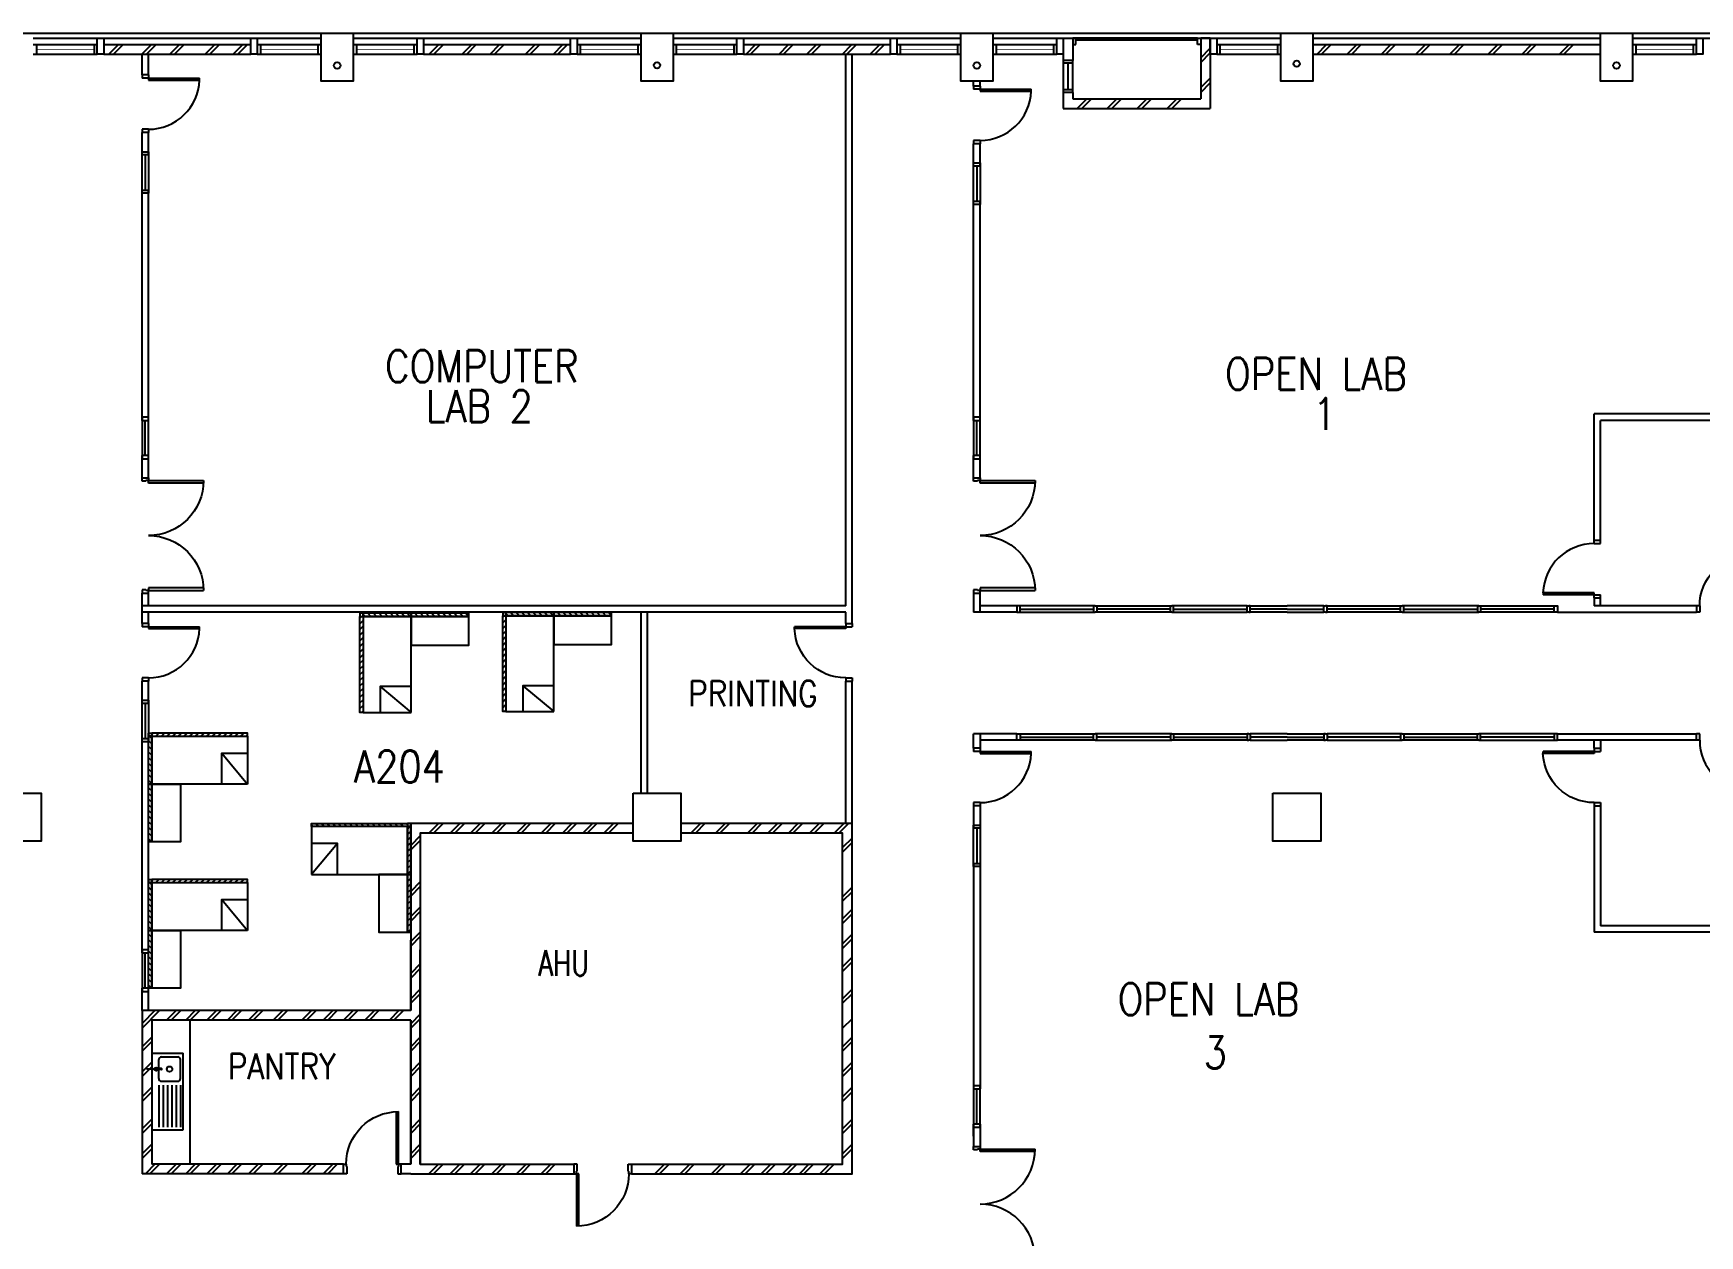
# Model space of a CAD drawing. Extents: x 1845062 to 1967303, y -845223 to -764674.
# Drawn here: x 1906165 to 1932215, y -783468 to -764674 of the extents above; entities that cross this region are included whole.
import ezdxf
from ezdxf.enums import TextEntityAlignment as Align

# ---------------------------------------------------------------- set-up
doc = ezdxf.new("R2010")
doc.units = 0
doc.header["$LTSCALE"] = 12
doc.header["$MEASUREMENT"] = 0
doc.layers.get('0').update_dxf_attribs({"linetype": 'CONTINUOUS'})
for name, color, linetype in [('-SPR TEXT', 2, 'CONTINUOUS'), ('BO', 7, 'CONTINUOUS'), ('BTH-FX', 5, 'CONTINUOUS'), ('COL', 3, 'CONTINUOUS'), ('DOOR', 5, 'CONTINUOUS'), ('DR', 7, 'CONTINUOUS'), ('FURN', 1, 'CONTINUOUS'), ('hatch', 7, 'CONTINUOUS'), ('LINE', 7, 'CONTINUOUS'), ('partition', 7, 'CONTINUOUS'), ('RWDP', 145, 'CONTINUOUS'), ('stair', 7, 'CONTINUOUS'), ('T50', 4, 'CONTINUOUS'), ('WALL', 2, 'CONTINUOUS'), ('WIN', 5, 'CONTINUOUS')]:
    doc.layers.add(name, color=color, linetype=linetype)
doc.styles.add('ROMANS', font='romans')

# ---------------------------------------------------------------- blocks, each defined once
blk = doc.blocks.new('FG')
at = {"layer": 'LINE', "linetype": 'Continuous'}
for points in [[(0, 0), (50, 0), (50, 100), (0, 100)], [(600, 0), (650, 0), (650, 100), (600, 100)]]:
    blk.add_lwpolyline(points, close=True, dxfattribs=at)
at = {"layer": 'LINE', "color": 5, "linetype": 'Continuous'}
for points in [[(600, 100), (50, 100)], [(50, 0), (600, 0)]]:
    blk.add_lwpolyline(points, dxfattribs=at)
at = {"layer": 'LINE', "color": 1, "linetype": 'Continuous'}
blk.add_lwpolyline([(50, 50), (600, 50)], dxfattribs=at)
blk = doc.blocks.new('D900')
at = {"layer": 'DOOR', "color": 7}
for p, q in [((50, 100), (50, 899)), ((80, 899), (50, 899)), ((80, 100), (80, 899)), ((0, 100), (0, 0)), ((0, 100), (50, 100)), ((0, 0), (50, 0)), ((50, 100), (50, 0)), ((50, 100), (80, 100)), ((850, 100), (850, 0)), ((850, 100), (900, 100)), ((850, 0), (900, 0)), ((900, 100), (900, 0))]:
    blk.add_line(p, q, dxfattribs=at)
blk.add_arc((50, 100), 800, 0, 87.8509, dxfattribs=at)
blk = doc.blocks.new('SINK-SGL')
at = {"layer": 'BTH-FX', "color": 7}
for p, q in [((0, 493), (0, 0)), ((695, 382), (42, 382)), ((695, 314), (42, 314)), ((758, 340), (758, 85)), ((801, 382), (940, 382)), ((940, 340), (940, 401)), ((957, 340), (957, 401)), ((957, 382), (1097, 382)), ((1140, 340), (1140, 85)), ((1200, 493), (1200, 0)), ((0, 0), (1200, 0)), ((695, 246), (42, 246)), ((695, 178), (42, 178)), ((695, 110), (42, 110)), ((695, 42), (42, 42)), ((801, 42), (1097, 42))]:
    blk.add_line(p, q, dxfattribs=at)
for centre, radius in [((949, 425), 25.5), ((949, 213), 42.5)]:
    blk.add_circle(centre, radius, dxfattribs=at)
for centre, radius, start, end in [((801, 340), 42.5, 90, 180), ((949, 340), 8.5, 180, 0), ((1097, 340), 42.5, 0, 90), ((801, 85), 42.5, 180, 270), ((1097, 85), 42.5, 270, 0)]:
    blk.add_arc(centre, radius, start, end, dxfattribs=at)
blk = doc.blocks.new('D1800-A')
at = {"layer": 'DR'}
for p, q in [((0, 0), (100, 0)), ((0, -50), (0, 0)), ((100, 0), (100, -40)), ((60, -50), (0, -50)), ((100, -40), (60, -40)), ((60, -40), (60, -50)), ((100, -40), (960, -40)), ((100, -80), (100, -40)), ((959, -80), (100, -80)), ((60, -1750), (0, -1750)), ((0, -1750), (0, -1800)), ((0, -1800), (100, -1800)), ((60, -1760), (60, -1750)), ((100, -1760), (60, -1760)), ((959, -1720), (100, -1720)), ((100, -1720), (100, -1760)), ((100, -1760), (960, -1760)), ((100, -1800), (100, -1760))]:
    blk.add_line(p, q, dxfattribs=at)
for centre, start, end in [((100, -40), 270.0001, 0), ((100, -1760), 0, 90)]:
    blk.add_arc(centre, 860, start, end, dxfattribs=at)
blk = doc.blocks.new('DR-900-B')
at = {"layer": 'DR'}
for p, q in [((0, 900), (-150, 900)), ((-150, 900), (-150, 860)), ((-150, 860), (-110, 860)), ((-110, 860), (-110, 850)), ((-110, 850), (0, 850)), ((0, 850), (0, 900)), ((-150, 40), (-970, 40)), ((-969, 80), (-150, 80)), ((-150, 80), (-150, 40)), ((-150, 40), (-110, 40)), ((-150, 0), (-150, 40)), ((0, 0), (-150, 0)), ((-110, 50), (0, 50)), ((-110, 40), (-110, 50)), ((0, 50), (0, 0))]:
    blk.add_line(p, q, dxfattribs=at)
blk.add_arc((-150, 40), 820, 90, 180, dxfattribs=at)

msp = doc.modelspace()

# ---------------------------------------------------------------- hatches: boundary and pattern name
at = {"layer": 'FURN', "linetype": 'Continuous'}
h = msp.add_hatch(dxfattribs=at)
h.set_pattern_fill('ANSI31', color=0, scale=500, angle=-270, style=0)
h.set_pattern_definition([(45, (2238411.275, -2432141.855), (44.1941739, -44.1941738), [])])
h.paths.add_polyline_path([(1911320.9, -775290.3), (1911270.9, -775290.3), (1911270.9, -773790.3), (1911320.9, -773790.3)])
h = msp.add_hatch(dxfattribs=at)
h.set_pattern_fill('ANSI31', color=0, scale=500, angle=-270, style=0)
h.set_pattern_definition([(135, (1584241.88, -2432499.27), (-44.1941738, -44.1941739), [])])
h.paths.add_polyline_path([(1911320.9, -773790.3), (1911320.9, -773740.3), (1912070.9, -773740.3), (1912070.9, -773790.3)])
h = msp.add_hatch(dxfattribs=at)
h.set_pattern_fill('ANSI31', color=0, scale=500, angle=-270, style=0)
h.set_pattern_definition([(135, (1584505.81, -2432647.58), (-44.1941738, -44.1941739), [])])
h.paths.add_polyline_path([(1912970.9, -773740.3), (1912970.9, -773790.3), (1912070.9, -773790.3), (1912070.9, -773740.3)])
h = msp.add_hatch(dxfattribs=at)
h.set_pattern_fill('ANSI31', color=0, scale=500, angle=-270, style=0)
h.set_pattern_definition([(45, (2240643.957, -2432128.5), (44.1941739, -44.1941738), [])])
h.paths.add_polyline_path([(1913553.6, -775277), (1913503.6, -775277), (1913503.6, -773777), (1913553.6, -773777)])
h = msp.add_hatch(dxfattribs=at)
h.set_pattern_fill('ANSI31', color=0, scale=500, angle=-270, style=0)
h.set_pattern_definition([(135, (1586474.565, -2432485.91), (-44.1941738, -44.1941739), [])])
h.paths.add_polyline_path([(1913553.6, -773777), (1913553.6, -773727), (1914303.6, -773727), (1914303.6, -773777)])
h = msp.add_hatch(dxfattribs=at)
h.set_pattern_fill('ANSI31', color=0, scale=500, angle=-270, style=0)
h.set_pattern_definition([(135, (1586738.495, -2432634.226), (-44.1941738, -44.1941739), [])])
h.paths.add_polyline_path([(1915203.6, -773727), (1915203.6, -773777), (1914303.6, -773777), (1914303.6, -773727)])
h = msp.add_hatch(dxfattribs=at)
h.set_pattern_fill('ANSI31', color=0, scale=500, angle=-360, style=0)
h.set_pattern_definition([(135, (3566723.634, -448582.424), (44.1941738, 44.1941739), [])])
h.paths.add_polyline_path([(1908014.7, -775661.5), (1907964.7, -775661.5), (1907964.7, -776411.5), (1908014.7, -776411.5)])
h = msp.add_hatch(dxfattribs=at)
h.set_pattern_fill('ANSI31', color=0, scale=500, angle=-360, style=0)
h.set_pattern_definition([(225, (3566366.22, -1102751.816), (44.1941739, -44.1941738), [])])
h.paths.add_polyline_path([(1909514.7, -775661.5), (1909514.7, -775611.5), (1908014.7, -775611.5), (1908014.7, -775661.5)])
h = msp.add_hatch(dxfattribs=at)
h.set_pattern_fill('ANSI31', color=0, scale=500, angle=-360, style=0)
h.set_pattern_definition([(135, (3566871.947, -448846.354), (44.1941738, 44.1941739), [])])
h.paths.add_polyline_path([(1907964.7, -777311.5), (1908014.7, -777311.5), (1908014.7, -776411.5), (1907964.7, -776411.5)])
h = msp.add_hatch(dxfattribs=at)
h.set_pattern_fill('ANSI31', color=0, scale=500, angle=-360, style=0)
h.set_pattern_definition([(315, (253663.146, -1104164.46), (-44.1941739, -44.1941738), [])])
h.paths.add_polyline_path([(1910514.7, -777074.1), (1910514.7, -777024.1), (1912014.7, -777024.1), (1912014.7, -777074.1)])
h = msp.add_hatch(dxfattribs=at)
h.set_pattern_fill('ANSI31', color=0, scale=500, angle=-360, style=0)
h.set_pattern_definition([(45, (253305.73, -449995.066), (-44.1941738, 44.1941739), [])])
h.paths.add_polyline_path([(1912014.7, -777074.1), (1912064.7, -777074.1), (1912064.7, -777824.1), (1912014.7, -777824.1)])
h = msp.add_hatch(dxfattribs=at)
h.set_pattern_fill('ANSI31', color=0, scale=500, angle=-360, style=0)
h.set_pattern_definition([(45, (253157.42, -450258.996), (-44.1941738, 44.1941739), [])])
h.paths.add_polyline_path([(1912064.7, -778724.1), (1912014.7, -778724.1), (1912014.7, -777824.1), (1912064.7, -777824.1)])
h = msp.add_hatch(dxfattribs=at)
h.set_pattern_fill('ANSI31', color=0, scale=500, angle=-360, style=0)
h.set_pattern_definition([(135, (3566723.633, -450870.066), (44.1941738, 44.1941739), [])])
h.paths.add_polyline_path([(1908014.7, -777949.1), (1907964.7, -777949.1), (1907964.7, -778699.1), (1908014.7, -778699.1)])
h = msp.add_hatch(dxfattribs=at)
h.set_pattern_fill('ANSI31', color=0, scale=500, angle=-360, style=0)
h.set_pattern_definition([(225, (3566366.22, -1105039.46), (44.1941739, -44.1941738), [])])
h.paths.add_polyline_path([(1909514.7, -777949.1), (1909514.7, -777899.1), (1908014.7, -777899.1), (1908014.7, -777949.1)])
h = msp.add_hatch(dxfattribs=at)
h.set_pattern_fill('ANSI31', color=0, scale=500, angle=-360, style=0)
h.set_pattern_definition([(135, (3566871.946, -451133.996), (44.1941738, 44.1941739), [])])
h.paths.add_polyline_path([(1907964.7, -779599.1), (1908014.7, -779599.1), (1908014.7, -778699.1), (1907964.7, -778699.1)])

# ---------------------------------------------------------------- linework, layer by layer
at = {"layer": '-SPR TEXT', "color": 0, "linetype": 'Continuous'}
msp.add_line((1908176.2, -780864.2), (1907933.8, -780864.2), dxfattribs=at)
at = {"color": 0}
for p, q in [((1906164.7, -764749.1), (1910664.7, -764749.1)), ((1911164.7, -764749.1), (1915664.7, -764749.1)), ((1916164.7, -764749.1), (1920664.7, -764749.1)), ((1921164.7, -764749.1), (1925664.7, -764749.1)), ((1921164.7, -764749.1), (1925664.7, -764749.1)), ((1924364.7, -764749.1), (1922464.7, -764749.1)), ((1924364.7, -764779.1), (1922464.7, -764779.1)), ((1926164.7, -764749.1), (1930664.7, -764749.1)), ((1931164.7, -764749.1), (1935664.7, -764749.1)), ((1908614.7, -782349.1), (1908614.7, -780099.1))]:
    msp.add_line(p, q, dxfattribs=at)
at = {"layer": 'BO', "color": 0, "linetype": 'Continuous'}
for p, q in [((1922739.7, -773724.1), (1922764.7, -773724.1)), ((1922789.7, -773724.1), (1922764.7, -773724.1)), ((1928739.7, -773724.1), (1928764.7, -773724.1)), ((1928789.7, -773724.1), (1928764.7, -773724.1)), ((1922739.7, -775624.1), (1922764.7, -775624.1)), ((1922789.7, -775624.1), (1922764.7, -775624.1)), ((1928739.7, -775624.1), (1928764.7, -775624.1)), ((1928789.7, -775624.1), (1928764.7, -775624.1))]:
    msp.add_line(p, q, dxfattribs=at)
at = {"layer": 'COL', "color": 0}
for points in [[(1911164.7, -764674.1), (1911164.7, -765424.1), (1910664.7, -765424.1), (1910664.7, -764674.1)], [(1916164.7, -764674.1), (1916164.7, -765424.1), (1915664.7, -765424.1), (1915664.7, -764674.1)], [(1921164.7, -764674.1), (1921164.7, -765424.1), (1920664.7, -765424.1), (1920664.7, -764674.1)], [(1926164.7, -764674.1), (1926164.7, -765424.1), (1925664.7, -765424.1), (1925664.7, -764674.1)], [(1931164.7, -764674.1), (1931164.7, -765424.1), (1930664.7, -765424.1), (1930664.7, -764674.1)], [(1905539.7, -776549.1), (1906289.7, -776549.1), (1906289.7, -777299.1), (1905539.7, -777299.1)], [(1915539.7, -776549.1), (1916289.7, -776549.1), (1916289.7, -777299.1), (1915539.7, -777299.1)], [(1925539.7, -776549.1), (1926289.7, -776549.1), (1926289.7, -777299.1), (1925539.7, -777299.1)]]:
    msp.add_lwpolyline(points, close=True, dxfattribs=at)
at = {"layer": 'DR', "color": 0}
for p, q in [((1907864.7, -766574.1), (1907864.7, -766224.1)), ((1907964.7, -766574.1), (1907964.7, -766224.1)), ((1920864.7, -766749.1), (1920864.7, -766399.1)), ((1920964.7, -766749.1), (1920964.7, -766399.1)), ((1907864.7, -770724.1), (1907864.7, -767124.1)), ((1907964.7, -770724.1), (1907964.7, -767124.1)), ((1920864.7, -770724.1), (1920864.7, -767299.1)), ((1920964.7, -770724.1), (1920964.7, -767299.1)), ((1934664.7, -770624.1), (1930564.7, -770624.1)), ((1930564.7, -772599.1), (1930564.7, -770624.1)), ((1934564.7, -770724.1), (1930664.7, -770724.1)), ((1930664.7, -772649.1), (1930664.7, -770724.1)), ((1907864.7, -771624.1), (1907864.7, -771274.1)), ((1907964.7, -771624.1), (1907964.7, -771274.1)), ((1920864.7, -771624.1), (1920864.7, -771274.1)), ((1920964.7, -771624.1), (1920964.7, -771274.1)), ((1918864.7, -773624.1), (1907864.7, -773624.1)), ((1918864.7, -773624.1), (1914207.8, -773624.1)), ((1921539.7, -773624.1), (1920964.7, -773624.1)), ((1932164.7, -773624.1), (1930564.7, -773624.1)), ((1930664.7, -773624.1), (1930664.7, -773499.1)), ((1918864.7, -773724.1), (1907864.7, -773724.1)), ((1918864.7, -773724.1), (1914207.8, -773724.1)), ((1921539.7, -773724.1), (1920864.7, -773724.1)), ((1929989.7, -773724.1), (1932164.7, -773724.1)), ((1921539.7, -775624.1), (1920864.7, -775624.1)), ((1921539.7, -775724.1), (1920964.7, -775724.1)), ((1929989.7, -775624.1), (1932164.7, -775624.1)), ((1932164.7, -775724.1), (1929989.7, -775724.1)), ((1930664.7, -775724.1), (1930664.7, -775849.1)), ((1932164.7, -775724.1), (1930664.7, -775724.1)), ((1920864.7, -776749.1), (1920864.7, -777099.1)), ((1920964.7, -776749.1), (1920964.7, -777099.1)), ((1930564.7, -776749.1), (1930564.7, -778724.1)), ((1930664.7, -776699.1), (1930664.7, -778624.1)), ((1920864.7, -777649.1), (1920864.7, -781174.1)), ((1920964.7, -777649.1), (1920964.7, -781174.1)), ((1935539.7, -778624.1), (1930664.7, -778624.1)), ((1935639.7, -778724.1), (1930564.7, -778724.1)), ((1920864.7, -781724.1), (1920864.7, -782074.1)), ((1920964.7, -781724.1), (1920964.7, -782074.1))]:
    msp.add_line(p, q, dxfattribs=at)
for points in [[(1915664.7, -776549.1), (1915664.7, -773724.1)], [(1915764.7, -776549.1), (1915764.7, -773724.1)], [(1918864.7, -777024.1), (1918864.7, -774799.1)], [(1918964.7, -777024.1), (1918964.7, -774799.1)]]:
    msp.add_lwpolyline(points, dxfattribs=at)
at = {"layer": 'FURN', "color": 0, "linetype": 'Continuous'}
for p, q in [((1911585.9, -774886.3), (1912070.9, -775290.3)), ((1913818.6, -774873), (1914303.6, -775277)), ((1909110.7, -775926.5), (1909514.7, -776411.5)), ((1910918.7, -777339.1), (1910514.7, -777824.1)), ((1909110.7, -778214.1), (1909514.7, -778699.1))]:
    msp.add_line(p, q, dxfattribs=at)
for points in [[(1911320.9, -773790.3), (1911320.9, -773740.3), (1911270.9, -773740.3), (1911270.9, -773790.3)], [(1911320.9, -775290.3), (1911270.9, -775290.3), (1911270.9, -773790.3), (1911320.9, -773790.3)], [(1912070.9, -773790.3), (1912070.9, -773740.3), (1911320.9, -773740.3), (1911320.9, -773790.3)], [(1912070.9, -775290.3), (1912070.9, -773790.3), (1911320.9, -773790.3), (1911320.9, -775290.3)], [(1912970.9, -773790.3), (1912970.9, -773740.3), (1912070.9, -773740.3), (1912070.9, -773790.3)], [(1912070.9, -774240.3), (1912970.9, -774240.3), (1912970.9, -773790.3), (1912070.9, -773790.3)], [(1913553.6, -773777), (1913553.6, -773727), (1913503.6, -773727), (1913503.6, -773777)], [(1913553.6, -775277), (1913503.6, -775277), (1913503.6, -773777), (1913553.6, -773777)], [(1914303.6, -773777), (1914303.6, -773727), (1913553.6, -773727), (1913553.6, -773777)], [(1914303.6, -775277), (1914303.6, -773777), (1913553.6, -773777), (1913553.6, -775277)], [(1915203.6, -773777), (1915203.6, -773727), (1914303.6, -773727), (1914303.6, -773777)], [(1914303.6, -774227), (1915203.6, -774227), (1915203.6, -773777), (1914303.6, -773777)], [(1912070.9, -775290.3), (1912070.9, -774886.3), (1911585.9, -774886.3), (1911585.9, -775290.3)], [(1914303.6, -775277), (1914303.6, -774873), (1913818.6, -774873), (1913818.6, -775277)], [(1908014.7, -775661.5), (1907964.7, -775661.5), (1907964.7, -775611.5), (1908014.7, -775611.5)], [(1908014.7, -776411.5), (1907964.7, -776411.5), (1907964.7, -775661.5), (1908014.7, -775661.5)], [(1909514.7, -775661.5), (1909514.7, -775611.5), (1908014.7, -775611.5), (1908014.7, -775661.5)], [(1909514.7, -776411.5), (1908014.7, -776411.5), (1908014.7, -775661.5), (1909514.7, -775661.5)], [(1909514.7, -776411.5), (1909110.7, -776411.5), (1909110.7, -775926.5), (1909514.7, -775926.5)], [(1908014.7, -777311.5), (1907964.7, -777311.5), (1907964.7, -776411.5), (1908014.7, -776411.5)], [(1908464.7, -776411.5), (1908464.7, -777311.5), (1908014.7, -777311.5), (1908014.7, -776411.5)], [(1910514.7, -777074.1), (1910514.7, -777024.1), (1912014.7, -777024.1), (1912014.7, -777074.1)], [(1912014.7, -777074.1), (1912064.7, -777074.1), (1912064.7, -777024.1), (1912014.7, -777024.1)], [(1910514.7, -777824.1), (1912014.7, -777824.1), (1912014.7, -777074.1), (1910514.7, -777074.1)], [(1912014.7, -777824.1), (1912064.7, -777824.1), (1912064.7, -777074.1), (1912014.7, -777074.1)], [(1910514.7, -777824.1), (1910918.7, -777824.1), (1910918.7, -777339.1), (1910514.7, -777339.1)], [(1911564.7, -777824.1), (1911564.7, -778724.1), (1912014.7, -778724.1), (1912014.7, -777824.1)], [(1912014.7, -778724.1), (1912064.7, -778724.1), (1912064.7, -777824.1), (1912014.7, -777824.1)], [(1908014.7, -777949.1), (1907964.7, -777949.1), (1907964.7, -777899.1), (1908014.7, -777899.1)], [(1908014.7, -778699.1), (1907964.7, -778699.1), (1907964.7, -777949.1), (1908014.7, -777949.1)], [(1909514.7, -777949.1), (1909514.7, -777899.1), (1908014.7, -777899.1), (1908014.7, -777949.1)], [(1909514.7, -778699.1), (1908014.7, -778699.1), (1908014.7, -777949.1), (1909514.7, -777949.1)], [(1909514.7, -778699.1), (1909110.7, -778699.1), (1909110.7, -778214.1), (1909514.7, -778214.1)], [(1908014.7, -779599.1), (1907964.7, -779599.1), (1907964.7, -778699.1), (1908014.7, -778699.1)], [(1908464.7, -778699.1), (1908464.7, -779599.1), (1908014.7, -779599.1), (1908014.7, -778699.1)]]:
    msp.add_lwpolyline(points, close=True, dxfattribs=at)
at = {"layer": 'hatch', "color": 0}
for p, q in [((1907347.4, -764999.1), (1907497.4, -764849.1)), ((1907419.1, -764999.1), (1907569.1, -764849.1)), ((1907862.6, -764999.1), (1908012.6, -764849.1)), ((1907934.3, -764999.1), (1908084.3, -764849.1)), ((1908298.5, -764999.1), (1908448.5, -764849.1)), ((1908370.2, -764999.1), (1908520.2, -764849.1)), ((1908853.3, -764999.1), (1909003.3, -764849.1)), ((1908925, -764999.1), (1909075, -764849.1)), ((1909289.2, -764999.1), (1909439.2, -764849.1)), ((1909360.9, -764999.1), (1909510.9, -764849.1)), ((1912353.1, -764999.1), (1912503.1, -764849.1)), ((1912424.7, -764999.1), (1912574.7, -764849.1)), ((1912868.3, -764999.1), (1913018.3, -764849.1)), ((1912939.9, -764999.1), (1913089.9, -764849.1)), ((1913304.2, -764999.1), (1913454.2, -764849.1)), ((1913375.8, -764999.1), (1913525.8, -764849.1)), ((1913859, -764999.1), (1914009, -764849.1)), ((1913930.6, -764999.1), (1914080.6, -764849.1)), ((1914294.9, -764999.1), (1914444.9, -764849.1)), ((1914366.5, -764999.1), (1914516.5, -764849.1)), ((1917306.6, -764999.1), (1917456.6, -764849.1)), ((1917378.3, -764999.1), (1917528.3, -764849.1)), ((1917821.8, -764999.1), (1917971.8, -764849.1)), ((1917893.4, -764999.1), (1918043.4, -764849.1)), ((1918257.7, -764999.1), (1918407.7, -764849.1)), ((1918329.3, -764999.1), (1918479.3, -764849.1)), ((1918812.5, -764999.1), (1918962.5, -764849.1)), ((1918884.1, -764999.1), (1919034.1, -764849.1)), ((1919248.4, -764999.1), (1919398.4, -764849.1)), ((1919320.1, -764999.1), (1919470.1, -764849.1)), ((1924414.7, -765055.1), (1924564.7, -764905.1)), ((1924414.7, -765129.4), (1924564.7, -764979.4)), ((1926233.3, -764999.1), (1926383.3, -764849.1)), ((1926304.9, -764999.1), (1926454.9, -764849.1)), ((1926702.8, -764999.1), (1926852.8, -764849.1)), ((1926774.4, -764999.1), (1926924.4, -764849.1)), ((1927238.2, -764999.1), (1927388.2, -764849.1)), ((1927309.9, -764999.1), (1927459.9, -764849.1)), ((1927778.4, -764999.1), (1927928.4, -764849.1)), ((1927850.1, -764999.1), (1928000.1, -764849.1)), ((1928307.9, -764999.1), (1928457.9, -764849.1)), ((1928379.5, -764999.1), (1928529.5, -764849.1)), ((1928908.1, -764999.1), (1929058.1, -764849.1)), ((1928979.7, -764999.1), (1929129.7, -764849.1)), ((1929437.5, -764999.1), (1929587.5, -764849.1)), ((1929509.1, -764999.1), (1929659.1, -764849.1)), ((1930022, -764999.1), (1930172, -764849.1)), ((1930093.6, -764999.1), (1930243.6, -764849.1)), ((1924414.7, -765523.3), (1924564.7, -765373.3)), ((1924414.7, -765597.6), (1924564.7, -765447.6)), ((1922483.3, -765849.1), (1922633.3, -765699.1)), ((1922554.9, -765849.1), (1922704.9, -765699.1)), ((1922952.8, -765849.1), (1923102.8, -765699.1)), ((1923024.4, -765849.1), (1923174.4, -765699.1)), ((1923422.3, -765849.1), (1923572.3, -765699.1)), ((1923493.9, -765849.1), (1923643.9, -765699.1)), ((1923891.8, -765849.1), (1924041.8, -765699.1)), ((1923963.5, -765849.1), (1924113.5, -765699.1)), ((1912499, -777024.1), (1912349, -777174.1)), ((1912570.7, -777024.1), (1912420.7, -777174.1)), ((1912831, -777024.1), (1912681, -777174.1)), ((1912902.7, -777024.1), (1912752.7, -777174.1)), ((1913150, -777024.1), (1913000, -777174.1)), ((1913221.7, -777024.1), (1913071.7, -777174.1)), ((1913482, -777024.1), (1913332, -777174.1)), ((1913553.7, -777024.1), (1913403.7, -777174.1)), ((1913867, -777024.1), (1913717, -777174.1)), ((1913938.7, -777024.1), (1913788.7, -777174.1)), ((1914252.7, -777024.1), (1914102.7, -777174.1)), ((1914324.3, -777024.1), (1914174.3, -777174.1)), ((1914584.7, -777024.1), (1914434.7, -777174.1)), ((1914656.3, -777024.1), (1914506.3, -777174.1)), ((1914903.7, -777024.1), (1914753.7, -777174.1)), ((1914975.3, -777024.1), (1914825.3, -777174.1)), ((1915235.7, -777024.1), (1915085.7, -777174.1)), ((1915307.3, -777024.1), (1915157.3, -777174.1)), ((1916592.7, -777024.1), (1916442.7, -777174.1)), ((1916664.4, -777024.1), (1916514.4, -777174.1)), ((1916977.7, -777024.1), (1916827.7, -777174.1)), ((1917049.4, -777024.1), (1916899.4, -777174.1)), ((1917478.8, -777024.1), (1917328.8, -777174.1)), ((1917550.4, -777024.1), (1917400.4, -777174.1)), ((1917799.8, -777024.1), (1917649.8, -777174.1)), ((1917871.4, -777024.1), (1917721.4, -777174.1)), ((1918118.8, -777024.1), (1917968.8, -777174.1)), ((1918190.4, -777024.1), (1918040.4, -777174.1)), ((1918450.8, -777024.1), (1918300.8, -777174.1)), ((1918522.4, -777024.1), (1918372.4, -777174.1)), ((1918835.8, -777024.1), (1918685.8, -777174.1)), ((1918907.4, -777024.1), (1918757.4, -777174.1)), ((1912214.7, -777217.4), (1912064.7, -777367.4)), ((1912214.7, -777289), (1912064.7, -777439)), ((1918964.7, -777253.1), (1918814.7, -777403.1)), ((1918964.7, -777324.7), (1918814.7, -777474.7)), ((1912214.7, -777937.8), (1912064.7, -778087.8)), ((1912214.7, -778009.5), (1912064.7, -778159.5)), ((1918964.7, -778019.6), (1918814.7, -778169.6)), ((1918964.7, -778091.2), (1918814.7, -778241.2)), ((1912214.7, -778330.8), (1912064.7, -778480.8)), ((1918964.7, -778366), (1918814.7, -778516)), ((1912214.7, -778402.5), (1912064.7, -778552.5)), ((1918964.7, -778437.7), (1918814.7, -778587.7)), ((1912214.7, -778722.3), (1912064.7, -778872.3)), ((1912214.7, -778793.9), (1912064.7, -778943.9)), ((1918964.7, -778757.5), (1918814.7, -778907.5)), ((1918964.7, -778829.1), (1918814.7, -778979.1)), ((1918964.7, -779116), (1918814.7, -779266)), ((1912214.7, -779221), (1912064.7, -779371)), ((1912214.7, -779292.6), (1912064.7, -779442.6)), ((1918964.7, -779187.7), (1918814.7, -779337.7)), ((1912214.7, -779614), (1912064.7, -779764)), ((1918964.7, -779614), (1918814.7, -779764)), ((1912214.7, -779685.6), (1912064.7, -779835.6)), ((1918964.7, -779685.6), (1918814.7, -779835.6)), ((1908066.4, -779949.1), (1907864.7, -780150.9)), ((1908138.1, -779949.1), (1907864.7, -780222.5)), ((1908398.4, -779949.1), (1908248.4, -780099.1)), ((1908470.1, -779949.1), (1908320.1, -780099.1)), ((1908696.8, -779949.1), (1908546.8, -780099.1)), ((1908768.4, -779949.1), (1908618.4, -780099.1)), ((1909028.8, -779949.1), (1908878.8, -780099.1)), ((1909100.4, -779949.1), (1908950.4, -780099.1)), ((1909347.8, -779949.1), (1909197.8, -780099.1)), ((1909419.4, -779949.1), (1909269.4, -780099.1)), ((1909679.8, -779949.1), (1909529.8, -780099.1)), ((1909751.4, -779949.1), (1909601.4, -780099.1)), ((1910064.8, -779949.1), (1909914.8, -780099.1)), ((1910136.4, -779949.1), (1909986.4, -780099.1)), ((1910513.1, -779949.1), (1910363.1, -780099.1)), ((1910584.7, -779949.1), (1910434.7, -780099.1)), ((1910845.1, -779949.1), (1910695.1, -780099.1)), ((1910916.7, -779949.1), (1910766.7, -780099.1)), ((1911164.1, -779949.1), (1911014.1, -780099.1)), ((1911235.7, -779949.1), (1911085.7, -780099.1)), ((1911496.1, -779949.1), (1911346.1, -780099.1)), ((1911567.7, -779949.1), (1911417.7, -780099.1)), ((1911881.1, -779949.1), (1911731.1, -780099.1)), ((1911952.7, -779949.1), (1911802.7, -780099.1)), ((1912214.7, -780005.5), (1912064.7, -780155.5)), ((1912214.7, -780077.1), (1912064.7, -780227.1)), ((1918964.7, -780077.1), (1918814.7, -780227.1)), ((1908014.7, -780364), (1907864.7, -780514)), ((1908014.7, -780435.6), (1907864.7, -780585.6)), ((1912214.7, -780364), (1912064.7, -780514)), ((1912214.7, -780435.6), (1912064.7, -780585.6)), ((1918964.7, -780364), (1918814.7, -780514)), ((1918964.7, -780435.6), (1918814.7, -780585.6)), ((1908014.7, -780757), (1907864.7, -780907)), ((1908014.7, -780828.6), (1907864.7, -780978.6)), ((1912214.7, -780757), (1912064.7, -780907)), ((1912214.7, -780828.6), (1912064.7, -780978.6)), ((1918964.7, -780757), (1918814.7, -780907)), ((1918964.7, -780828.6), (1918814.7, -780978.6)), ((1908014.7, -781148.5), (1907864.7, -781298.5)), ((1908014.7, -781220.1), (1907864.7, -781370.1)), ((1912214.7, -781148.5), (1912064.7, -781298.5)), ((1912214.7, -781220.1), (1912064.7, -781370.1)), ((1918964.7, -781148.5), (1918814.7, -781298.5)), ((1918964.7, -781220.1), (1918814.7, -781370.1)), ((1908014.7, -781648), (1907864.7, -781798)), ((1908014.7, -781719.6), (1907864.7, -781869.6)), ((1912214.7, -781648), (1912064.7, -781798)), ((1912214.7, -781719.6), (1912064.7, -781869.6)), ((1918964.7, -781648), (1918814.7, -781798)), ((1918964.7, -781719.6), (1918814.7, -781869.6)), ((1908014.7, -782039.5), (1907864.7, -782189.5)), ((1908014.7, -782111.1), (1907864.7, -782261.1)), ((1912214.7, -782039.5), (1912064.7, -782189.5)), ((1912214.7, -782111.1), (1912064.7, -782261.1)), ((1918964.7, -782039.5), (1918814.7, -782189.5)), ((1918964.7, -782111.1), (1918814.7, -782261.1)), ((1908066.4, -782349.1), (1907916.4, -782499.1)), ((1908138.1, -782349.1), (1907988.1, -782499.1)), ((1908398.4, -782349.1), (1908248.4, -782499.1)), ((1908470.1, -782349.1), (1908320.1, -782499.1)), ((1908696.8, -782349.1), (1908546.8, -782499.1)), ((1908768.4, -782349.1), (1908618.4, -782499.1)), ((1909028.8, -782349.1), (1908878.8, -782499.1)), ((1909100.4, -782349.1), (1908950.4, -782499.1)), ((1909347.8, -782349.1), (1909197.8, -782499.1)), ((1909419.4, -782349.1), (1909269.4, -782499.1)), ((1909679.8, -782349.1), (1909529.8, -782499.1)), ((1909751.4, -782349.1), (1909601.4, -782499.1)), ((1910064.8, -782349.1), (1909914.8, -782499.1)), ((1910136.4, -782349.1), (1909986.4, -782499.1)), ((1910513.1, -782349.1), (1910363.1, -782499.1)), ((1910584.7, -782349.1), (1910434.7, -782499.1)), ((1910845.1, -782349.1), (1910695.1, -782499.1)), ((1910916.7, -782349.1), (1910766.7, -782499.1)), ((1912499, -782349.1), (1912349, -782499.1)), ((1912570.7, -782349.1), (1912420.7, -782499.1)), ((1912831, -782349.1), (1912681, -782499.1)), ((1912902.7, -782349.1), (1912752.7, -782499.1)), ((1913150, -782349.1), (1913000, -782499.1)), ((1913221.7, -782349.1), (1913071.7, -782499.1)), ((1913482, -782349.1), (1913332, -782499.1)), ((1913553.7, -782349.1), (1913403.7, -782499.1)), ((1913867, -782349.1), (1913717, -782499.1)), ((1913938.7, -782349.1), (1913788.7, -782499.1)), ((1914252.7, -782349.1), (1914102.7, -782499.1)), ((1914324.3, -782349.1), (1914174.3, -782499.1)), ((1916031, -782349.1), (1915881, -782499.1)), ((1916102.6, -782349.1), (1915952.6, -782499.1)), ((1916425.4, -782349.1), (1916275.4, -782499.1)), ((1916497.1, -782349.1), (1916347.1, -782499.1)), ((1916915.1, -782349.1), (1916765.1, -782499.1)), ((1916986.7, -782349.1), (1916836.7, -782499.1)), ((1917371, -782349.1), (1917221, -782499.1)), ((1917442.7, -782349.1), (1917292.7, -782499.1)), ((1917693, -782349.1), (1917543, -782499.1)), ((1917764.7, -782349.1), (1917614.7, -782499.1)), ((1918029, -782349.1), (1917879, -782499.1)), ((1918100.7, -782349.1), (1917950.7, -782499.1)), ((1918290, -782349.1), (1918140, -782499.1)), ((1918361.7, -782349.1), (1918211.7, -782499.1)), ((1918612, -782349.1), (1918462, -782499.1)), ((1918683.7, -782349.1), (1918533.7, -782499.1))]:
    msp.add_line(p, q, dxfattribs=at)
at = {"layer": 'LINE', "color": 0, "linetype": 'Continuous'}
for p, q in [((1895164.7, -764674.1), (1961664.7, -764674.1)), ((1907864.7, -764999.1), (1907964.7, -764999.1))]:
    msp.add_line(p, q, dxfattribs=at)
for points in [[(1921539.7, -773724.1), (1921589.7, -773724.1), (1921589.7, -773624.1), (1921539.7, -773624.1)], [(1929989.7, -773724.1), (1929939.7, -773724.1), (1929939.7, -773624.1), (1929989.7, -773624.1)], [(1921539.7, -775624.1), (1921589.7, -775624.1), (1921589.7, -775724.1), (1921539.7, -775724.1)], [(1929989.7, -775624.1), (1929939.7, -775624.1), (1929939.7, -775724.1), (1929989.7, -775724.1)]]:
    msp.add_lwpolyline(points, close=True, dxfattribs=at)
for points in [[(1922739.7, -773624.1), (1921589.7, -773624.1)], [(1921589.7, -773674.1), (1922739.7, -773674.1)], [(1922764.7, -773624.1), (1922739.7, -773624.1), (1922739.7, -773724.1), (1922764.7, -773724.1)], [(1922764.7, -773624.1), (1922789.7, -773624.1), (1922789.7, -773724.1), (1922764.7, -773724.1)], [(1922789.7, -773624.1), (1923939.7, -773624.1)], [(1923939.7, -773674.1), (1922789.7, -773674.1)], [(1923964.7, -773724.1), (1923939.7, -773724.1), (1923939.7, -773624.1), (1923964.7, -773624.1)], [(1923964.7, -773724.1), (1923989.7, -773724.1), (1923989.7, -773624.1), (1923964.7, -773624.1)], [(1925139.7, -773624.1), (1923989.7, -773624.1)], [(1923989.7, -773674.1), (1925139.7, -773674.1)], [(1925164.7, -773724.1), (1925139.7, -773724.1), (1925139.7, -773624.1), (1925164.7, -773624.1)], [(1925164.7, -773724.1), (1925189.7, -773724.1), (1925189.7, -773624.1), (1925164.7, -773624.1)], [(1925189.7, -773624.1), (1925764.7, -773624.1)], [(1925764.7, -773674.1), (1925189.7, -773674.1)], [(1926339.7, -773624.1), (1925764.7, -773624.1)], [(1925764.7, -773674.1), (1926339.7, -773674.1)], [(1926364.7, -773724.1), (1926339.7, -773724.1), (1926339.7, -773624.1), (1926364.7, -773624.1)], [(1926364.7, -773724.1), (1926389.7, -773724.1), (1926389.7, -773624.1), (1926364.7, -773624.1)], [(1926389.7, -773624.1), (1927539.7, -773624.1)], [(1927539.7, -773674.1), (1926389.7, -773674.1)], [(1927564.7, -773724.1), (1927539.7, -773724.1), (1927539.7, -773624.1), (1927564.7, -773624.1)], [(1927564.7, -773724.1), (1927589.7, -773724.1), (1927589.7, -773624.1), (1927564.7, -773624.1)], [(1928739.7, -773624.1), (1927589.7, -773624.1)], [(1927589.7, -773674.1), (1928739.7, -773674.1)], [(1928764.7, -773624.1), (1928739.7, -773624.1), (1928739.7, -773724.1), (1928764.7, -773724.1)], [(1928764.7, -773624.1), (1928789.7, -773624.1), (1928789.7, -773724.1), (1928764.7, -773724.1)], [(1928789.7, -773624.1), (1929939.7, -773624.1)], [(1929939.7, -773674.1), (1928789.7, -773674.1)], [(1921589.7, -773724.1), (1922739.7, -773724.1)], [(1923939.7, -773724.1), (1922789.7, -773724.1)], [(1923989.7, -773724.1), (1925139.7, -773724.1)], [(1925764.7, -773724.1), (1925189.7, -773724.1)], [(1925764.7, -773724.1), (1926339.7, -773724.1)], [(1927539.7, -773724.1), (1926389.7, -773724.1)], [(1927589.7, -773724.1), (1928739.7, -773724.1)], [(1929939.7, -773724.1), (1928789.7, -773724.1)], [(1921589.7, -775624.1), (1922739.7, -775624.1)], [(1921589.7, -775674.1), (1922739.7, -775674.1)], [(1922739.7, -775724.1), (1921589.7, -775724.1)], [(1922764.7, -775724.1), (1922739.7, -775724.1), (1922739.7, -775624.1), (1922764.7, -775624.1)], [(1922764.7, -775724.1), (1922789.7, -775724.1), (1922789.7, -775624.1), (1922764.7, -775624.1)], [(1923939.7, -775624.1), (1922789.7, -775624.1)], [(1923939.7, -775674.1), (1922789.7, -775674.1)], [(1922789.7, -775724.1), (1923939.7, -775724.1)], [(1923964.7, -775624.1), (1923939.7, -775624.1), (1923939.7, -775724.1), (1923964.7, -775724.1)], [(1923964.7, -775624.1), (1923989.7, -775624.1), (1923989.7, -775724.1), (1923964.7, -775724.1)], [(1923989.7, -775624.1), (1925139.7, -775624.1)], [(1923989.7, -775674.1), (1925139.7, -775674.1)], [(1925139.7, -775724.1), (1923989.7, -775724.1)], [(1925164.7, -775624.1), (1925139.7, -775624.1), (1925139.7, -775724.1), (1925164.7, -775724.1)], [(1925164.7, -775624.1), (1925189.7, -775624.1), (1925189.7, -775724.1), (1925164.7, -775724.1)], [(1925764.7, -775624.1), (1925189.7, -775624.1)], [(1925764.7, -775674.1), (1925189.7, -775674.1)], [(1925189.7, -775724.1), (1925764.7, -775724.1)], [(1925764.7, -775624.1), (1926339.7, -775624.1)], [(1925764.7, -775674.1), (1926339.7, -775674.1)], [(1926339.7, -775724.1), (1925764.7, -775724.1)], [(1926364.7, -775624.1), (1926339.7, -775624.1), (1926339.7, -775724.1), (1926364.7, -775724.1)], [(1926364.7, -775624.1), (1926389.7, -775624.1), (1926389.7, -775724.1), (1926364.7, -775724.1)], [(1927539.7, -775624.1), (1926389.7, -775624.1)], [(1927539.7, -775674.1), (1926389.7, -775674.1)], [(1926389.7, -775724.1), (1927539.7, -775724.1)], [(1927564.7, -775624.1), (1927539.7, -775624.1), (1927539.7, -775724.1), (1927564.7, -775724.1)], [(1927564.7, -775624.1), (1927589.7, -775624.1), (1927589.7, -775724.1), (1927564.7, -775724.1)], [(1927589.7, -775624.1), (1928739.7, -775624.1)], [(1927589.7, -775674.1), (1928739.7, -775674.1)], [(1928739.7, -775724.1), (1927589.7, -775724.1)], [(1928764.7, -775724.1), (1928739.7, -775724.1), (1928739.7, -775624.1), (1928764.7, -775624.1)], [(1928764.7, -775724.1), (1928789.7, -775724.1), (1928789.7, -775624.1), (1928764.7, -775624.1)], [(1929939.7, -775624.1), (1928789.7, -775624.1)], [(1929939.7, -775674.1), (1928789.7, -775674.1)], [(1928789.7, -775724.1), (1929939.7, -775724.1)]]:
    msp.add_lwpolyline(points, dxfattribs=at)
at = {"layer": 'partition', "color": 0}
for p, q in [((1907864.7, -765324.1), (1907864.7, -764999.1)), ((1907964.7, -765324.1), (1907964.7, -764999.1)), ((1918864.7, -773624.1), (1918864.7, -764999.1)), ((1918964.7, -773724.1), (1918964.7, -764999.1)), ((1920864.7, -765499.1), (1920864.7, -765424.1)), ((1920964.7, -765499.1), (1920964.7, -765424.1)), ((1907864.7, -773899.1), (1907864.7, -773424.1)), ((1907964.7, -773624.1), (1907964.7, -773424.1)), ((1920964.7, -773724.1), (1920964.7, -773424.1)), ((1907864.7, -773899.1), (1907864.7, -773749.1)), ((1907964.7, -773899.1), (1907964.7, -773724.1)), ((1918864.7, -773899.1), (1918864.7, -773724.1)), ((1918964.7, -773899.1), (1918964.7, -773724.1)), ((1907864.7, -775798.9), (1907864.7, -774799.1)), ((1907864.7, -775149.1), (1907864.7, -774799.1)), ((1907964.7, -775149.1), (1907964.7, -774799.1)), ((1907864.7, -779049.1), (1907864.7, -775699.1)), ((1907964.7, -779049.1), (1907964.7, -775699.1)), ((1920964.7, -775624.1), (1920964.7, -775849.1)), ((1907864.7, -779949.1), (1907864.7, -779599.1)), ((1907964.7, -779949.1), (1907964.7, -779599.1)), ((1920964.7, -781724.1), (1920964.7, -781915.1))]:
    msp.add_line(p, q, dxfattribs=at)
at = {"layer": 'partition', "color": 0, "linetype": 'Continuous'}
for p, q in [((1918864.7, -764999.1), (1918964.7, -764999.1)), ((1920864.7, -773424.1), (1920864.7, -773724.1)), ((1930564.7, -773499.1), (1930564.7, -773624.1)), ((1920864.7, -775849.1), (1920864.7, -775624.1)), ((1930564.7, -775849.1), (1930564.7, -775724.1)), ((1920864.7, -781915.1), (1920864.7, -781724.1))]:
    msp.add_line(p, q, dxfattribs=at)
at = {"layer": 'RWDP', "color": 0, "linetype": 'Continuous'}
for centre in [(1910914.7, -765176.8), (1915914.7, -765174.1), (1920914.7, -765176.8), (1925914.7, -765148.8), (1930914.7, -765176.8)]:
    msp.add_circle(centre, 50, dxfattribs=at)
at = {"layer": 'WALL', "color": 0, "linetype": 'Continuous'}
for p, q in [((1922264.7, -764749.1), (1922264.7, -765099.1)), ((1922264.7, -764749.1), (1922414.7, -764749.1)), ((1922414.7, -764749.1), (1922414.7, -765099.1)), ((1924414.7, -764749.1), (1924414.7, -765699.1)), ((1924564.7, -764749.1), (1924414.7, -764749.1)), ((1924564.7, -764749.1), (1924564.7, -765849.1)), ((1922414.7, -765099.1), (1922264.7, -765099.1)), ((1922414.7, -765099.1), (1922264.7, -765099.1)), ((1922414.7, -765599.1), (1922264.7, -765599.1)), ((1922264.7, -765599.1), (1922264.7, -765849.1)), ((1922414.7, -765599.1), (1922414.7, -765699.1)), ((1922264.7, -765849.1), (1924564.7, -765849.1)), ((1922414.7, -765699.1), (1924414.7, -765699.1))]:
    msp.add_line(p, q, dxfattribs=at)
at = {"layer": 'WALL', "color": 0}
for p, q in [((1912064.7, -779949.1), (1912064.7, -778849.1)), ((1912214.7, -782349.1), (1912214.7, -778999.1)), ((1912064.7, -782349.1), (1912064.7, -780099.1)), ((1912064.7, -782499.1), (1914614.7, -782499.1)), ((1912214.7, -782349.1), (1914614.7, -782349.1))]:
    msp.add_line(p, q, dxfattribs=at)
for points in [[(1907264.7, -764749.1), (1907264.7, -764999.1), (1907164.7, -764999.1), (1907164.7, -764749.1)], [(1909664.7, -764749.1), (1909664.7, -764999.1), (1909564.7, -764999.1), (1909564.7, -764749.1)], [(1912264.7, -764749.1), (1912264.7, -764999.1), (1912164.7, -764999.1), (1912164.7, -764749.1)], [(1914664.7, -764749.1), (1914664.7, -764999.1), (1914564.7, -764999.1), (1914564.7, -764749.1)], [(1917264.7, -764749.1), (1917264.7, -764999.1), (1917164.7, -764999.1), (1917164.7, -764749.1)], [(1919664.7, -764749.1), (1919664.7, -764999.1), (1919564.7, -764999.1), (1919564.7, -764749.1)], [(1922264.7, -764749.1), (1922264.7, -764999.1), (1922164.7, -764999.1), (1922164.7, -764749.1)], [(1924664.7, -764749.1), (1924664.7, -764999.1), (1924564.7, -764999.1), (1924564.7, -764749.1)], [(1932264.7, -764749.1), (1932264.7, -764999.1), (1932164.7, -764999.1), (1932164.7, -764749.1)]]:
    msp.add_lwpolyline(points, close=True, dxfattribs=at)
at = {"layer": 'WALL', "color": 0, "linetype": 'Continuous'}
for points in [[(1922464.7, -764849.1), (1922464.7, -764749.1), (1922414.7, -764749.1), (1922414.7, -764849.1)], [(1924364.7, -764849.1), (1924364.7, -764749.1), (1924414.7, -764749.1), (1924414.7, -764849.1)]]:
    msp.add_lwpolyline(points, close=True, dxfattribs=at)
for points in [[(1915539.7, -777024.1), (1912064.7, -777024.1), (1912064.7, -779949.1)], [(1915514.7, -782499.1), (1918964.7, -782499.1), (1918964.7, -777024.1), (1916289.7, -777024.1)], [(1915539.7, -777174.1), (1912214.7, -777174.1), (1912214.7, -782349.1), (1914614.7, -782349.1)], [(1915514.7, -782349.1), (1918814.7, -782349.1), (1918814.7, -777174.1), (1916289.7, -777174.1)], [(1907864.7, -779949.1), (1907864.7, -782499.1)], [(1912064.7, -779949.1), (1907864.7, -779949.1)], [(1912064.7, -780099.1), (1908014.7, -780099.1), (1908014.7, -782349.1)], [(1912064.7, -780099.1), (1912064.7, -782349.1)], [(1911014.7, -782499.1), (1907864.7, -782499.1)], [(1911014.7, -782349.1), (1908014.7, -782349.1)], [(1912064.7, -782349.1), (1911914.7, -782349.1)], [(1912064.7, -782499.1), (1911914.7, -782499.1)], [(1912064.7, -782499.1), (1914614.7, -782499.1)]]:
    msp.add_lwpolyline(points, dxfattribs=at)
at = {"layer": 'WIN', "color": 0}
for p, q in [((1906164.7, -764849.1), (1907164.7, -764849.1)), ((1906164.7, -764999.1), (1907164.7, -764999.1)), ((1906214.7, -764849.1), (1906214.7, -764999.1)), ((1907114.7, -764849.1), (1907114.7, -764999.1)), ((1907264.7, -764849.1), (1909564.7, -764849.1)), ((1907264.7, -764999.1), (1909564.7, -764999.1)), ((1909664.7, -764849.1), (1910664.7, -764849.1)), ((1909664.7, -764999.1), (1910664.7, -764999.1)), ((1909714.7, -764849.1), (1909714.7, -764999.1)), ((1910614.7, -764849.1), (1910614.7, -764999.1)), ((1911164.7, -764849.1), (1912164.7, -764849.1)), ((1911164.7, -764999.1), (1912164.7, -764999.1)), ((1911214.7, -764849.1), (1911214.7, -764999.1)), ((1912114.7, -764849.1), (1912114.7, -764999.1)), ((1912264.7, -764849.1), (1914564.7, -764849.1)), ((1912264.7, -764999.1), (1914564.7, -764999.1)), ((1914664.7, -764849.1), (1915664.7, -764849.1)), ((1914664.7, -764999.1), (1915664.7, -764999.1)), ((1914714.7, -764849.1), (1914714.7, -764999.1)), ((1915614.7, -764849.1), (1915614.7, -764999.1)), ((1916164.7, -764849.1), (1917164.7, -764849.1)), ((1916164.7, -764999.1), (1917164.7, -764999.1)), ((1916214.7, -764849.1), (1916214.7, -764999.1)), ((1917114.7, -764849.1), (1917114.7, -764999.1)), ((1917264.7, -764849.1), (1919564.7, -764849.1)), ((1917264.7, -764999.1), (1919564.7, -764999.1)), ((1919664.7, -764849.1), (1920664.7, -764849.1)), ((1919664.7, -764999.1), (1920664.7, -764999.1)), ((1919714.7, -764849.1), (1919714.7, -764999.1)), ((1920614.7, -764849.1), (1920614.7, -764999.1)), ((1921164.7, -764849.1), (1922164.7, -764849.1)), ((1921164.7, -764999.1), (1922164.7, -764999.1)), ((1921214.7, -764849.1), (1921214.7, -764999.1)), ((1922114.7, -764849.1), (1922114.7, -764999.1)), ((1924664.7, -764849.1), (1925664.7, -764849.1)), ((1924664.7, -764999.1), (1925664.7, -764999.1)), ((1924714.7, -764849.1), (1924714.7, -764999.1)), ((1925614.7, -764849.1), (1925614.7, -764999.1)), ((1926164.7, -764849.1), (1930664.7, -764849.1)), ((1926164.7, -764999.1), (1930664.7, -764999.1)), ((1931164.7, -764849.1), (1932164.7, -764849.1)), ((1931164.7, -764999.1), (1932164.7, -764999.1)), ((1931214.7, -764849.1), (1931214.7, -764999.1)), ((1932114.7, -764849.1), (1932114.7, -764999.1)), ((1922264.7, -765099.1), (1922264.7, -765599.1)), ((1922414.7, -765139.1), (1922264.7, -765139.1)), ((1922339.7, -765139.1), (1922339.7, -765559.1)), ((1922414.7, -765599.1), (1922414.7, -765099.1)), ((1922414.7, -765559.1), (1922264.7, -765559.1))]:
    msp.add_line(p, q, dxfattribs=at)
at = {"layer": 'WIN', "color": 0, "const_width": 10, "flags": 128}
for points in [[(1907114.7, -764924.1), (1906214.7, -764924.1)], [(1909714.7, -764924.1), (1910614.7, -764924.1)], [(1912114.7, -764924.1), (1911214.7, -764924.1)], [(1914714.7, -764924.1), (1915614.7, -764924.1)], [(1917114.7, -764924.1), (1916214.7, -764924.1)], [(1919714.7, -764924.1), (1920614.7, -764924.1)], [(1922114.7, -764924.1), (1921214.7, -764924.1)], [(1924714.7, -764924.1), (1925614.7, -764924.1)], [(1932114.7, -764924.1), (1931214.7, -764924.1)]]:
    msp.add_lwpolyline(points, dxfattribs=at)

# ---------------------------------------------------------------- block references
at = {"color": 0, "rotation": 90}
msp.add_blockref('SINK-SGL', (1908507.7, -781813.1), dxfattribs=at)
at = {"layer": 'LINE', "color": 0, "linetype": 'Continuous', "xscale": -1}
for name, p, rotation in [('FG', (1907964.7, -766524.1), 90), ('FG', (1920964.7, -766699.1), 90), ('D1800-A', (1907864.7, -773424.1), 180), ('D1800-A', (1920864.7, -773424.1), 180), ('FG', (1907964.7, -775099.1), 90), ('FG', (1920964.7, -777049.1), 90)]:
    msp.add_blockref(name, p, dxfattribs=dict(at, rotation=rotation))
at = {"layer": 'LINE', "color": 0, "linetype": 'Continuous', "rotation": 90}
for p in [(1907964.7, -771324.1), (1920964.7, -771324.1), (1907964.7, -779649.1), (1920964.7, -781774.1)]:
    msp.add_blockref('FG', p, dxfattribs=at)
at = {"layer": 'LINE', "color": 0, "linetype": 'Continuous'}
msp.add_blockref('D1800-A', (1920864.7, -782074.1), dxfattribs=at)
at = {"layer": 'stair', "color": 0}
for p, rotation in [((1907864.7, -765324.1), 270), ((1920864.7, -765499.1), 270), ((1930664.7, -773499.1), 90), ((1907864.7, -773899.1), 270), ((1933064.7, -775624.1), 180), ((1920864.7, -775849.1), 270)]:
    msp.add_blockref('D900', p, dxfattribs=dict(at, rotation=rotation))
at = {"layer": 'stair', "color": 0, "xscale": -1}
msp.add_blockref('D900', (1933064.7, -773724.1), dxfattribs=at)
at = {"layer": 'stair', "color": 0, "xscale": -1, "rotation": 90}
for p in [(1918964.7, -773899.1), (1930664.7, -775849.1)]:
    msp.add_blockref('D900', p, dxfattribs=at)
at = {"layer": 'WALL', "color": 0, "linetype": 'Continuous', "xscale": -1}
for p, rotation in [((1911914.7, -782499.1), 90), ((1914614.7, -782349.1), 270)]:
    msp.add_blockref('DR-900-B', p, dxfattribs=dict(at, rotation=rotation))

# ---------------------------------------------------------------- texts
at = {"layer": 'T50', "color": 0, "style": 'ROMANS', "width": 0.85}
for s, p in [('COMPUTER', (1911664.4, -770127.9)), ('OPEN LAB', (1924796.7, -770245.7)), ('LAB 2', (1912299.6, -770754)), ('1', (1926168.2, -770871.9)), ('A204', (1911179.4, -776385.1)), ('OPEN LAB', (1923116.5, -780021.4)), ('3', (1924459.4, -780854.7))]:
    msp.add_text(s, height=500, dxfattribs=at).set_placement(p)
at = {"layer": 'T50', "color": 0, "style": 'ROMANS'}
for s, width, p in [('PRINTING', 0.85, (1917413.6, -774993.1)), ('AHU', 0.75, (1914455.6, -779206.9)), ('PANTRY', 0.85, (1910049.6, -780822.7))]:
    msp.add_text(s, height=400, dxfattribs=dict(at, width=width)).set_placement(p, align=Align.MIDDLE_CENTER)

doc.saveas('drawing.dxf')
